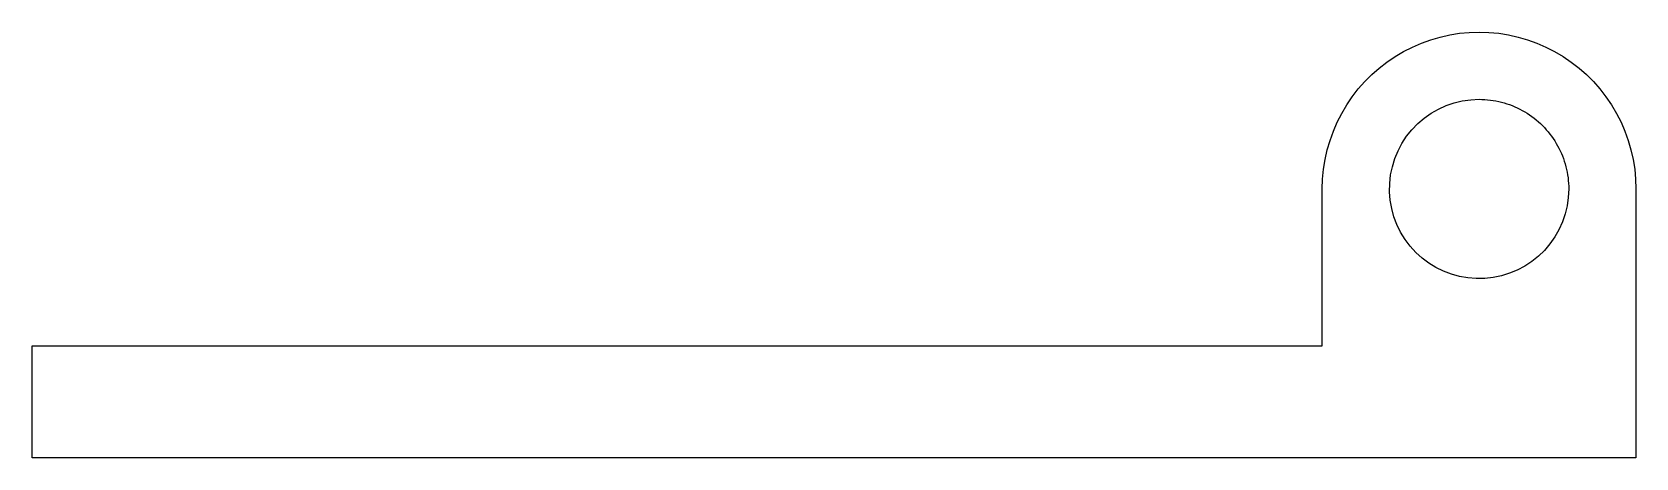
# Model space of a CAD drawing. Header units: metres. Extents: x -48.3 to 23.3, y 0 to 19.
import ezdxf

# ---------------------------------------------------------------- set-up
doc = ezdxf.new("R2010")
doc.units = ezdxf.units.M

msp = doc.modelspace()

# ---------------------------------------------------------------- linework, layer by layer
for points in [[(9.3, 12), (9.314, 12.44), (9.355, 12.877), (9.424, 13.312), (9.52, 13.741), (9.643, 14.163), (9.792, 14.577), (9.966, 14.98), (10.166, 15.372), (10.39, 15.751), (10.637, 16.114), (10.906, 16.462), (11.197, 16.792), (11.508, 17.103), (11.838, 17.394), (12.186, 17.663), (12.549, 17.91), (12.928, 18.134), (13.32, 18.334), (13.723, 18.508), (14.137, 18.657), (14.559, 18.78), (14.988, 18.876), (15.423, 18.945), (15.86, 18.986), (16.3, 19), (16.74, 18.986), (17.177, 18.945), (17.612, 18.876), (18.041, 18.78), (18.463, 18.657), (18.877, 18.508), (19.28, 18.334), (19.672, 18.134), (20.051, 17.91), (20.414, 17.663), (20.762, 17.394), (21.092, 17.103), (21.403, 16.792), (21.694, 16.462), (21.963, 16.114), (22.21, 15.751), (22.434, 15.372), (22.634, 14.98), (22.808, 14.577), (22.957, 14.163), (23.08, 13.741), (23.176, 13.312), (23.245, 12.877), (23.286, 12.44), (23.3, 12)], [(20.3, 12), (20.282, 11.624), (20.229, 11.25), (20.141, 10.884), (20.019, 10.528), (19.864, 10.184), (19.677, 9.857), (19.461, 9.548), (19.216, 9.262), (18.945, 9), (18.651, 8.764), (18.336, 8.557), (18.003, 8.381), (17.655, 8.236), (17.295, 8.126), (16.926, 8.049), (16.551, 8.008), (16.174, 8.002), (15.799, 8.032), (15.427, 8.096), (15.064, 8.196), (14.711, 8.329), (14.373, 8.495), (14.052, 8.692), (13.75, 8.918), (13.472, 9.172), (13.218, 9.45), (12.992, 9.752), (12.795, 10.073), (12.629, 10.411), (12.496, 10.764), (12.396, 11.127), (12.332, 11.499), (12.302, 11.874), (12.308, 12.251), (12.349, 12.626), (12.426, 12.995), (12.536, 13.355), (12.681, 13.703), (12.857, 14.036), (13.064, 14.351), (13.3, 14.645), (13.562, 14.916), (13.848, 15.161), (14.157, 15.377), (14.484, 15.564), (14.828, 15.719), (15.184, 15.841), (15.55, 15.929), (15.924, 15.982), (16.3, 16)], [(16.3, 16), (16.426, 15.998), (16.551, 15.992), (16.676, 15.982), (16.801, 15.968), (16.926, 15.951), (17.05, 15.929), (17.173, 15.904), (17.295, 15.874), (17.416, 15.841), (17.536, 15.804), (17.655, 15.764), (17.772, 15.719), (17.889, 15.671), (18.003, 15.619), (18.116, 15.564), (18.227, 15.505), (18.336, 15.443), (18.443, 15.377), (18.548, 15.308), (18.651, 15.236), (18.752, 15.161), (18.85, 15.082), (18.945, 15), (19.038, 14.916), (19.128, 14.828), (19.216, 14.738), (19.3, 14.645), (19.382, 14.55), (19.461, 14.452), (19.536, 14.351), (19.608, 14.248), (19.677, 14.143), (19.743, 14.036), (19.805, 13.927), (19.864, 13.816), (19.919, 13.703), (19.971, 13.589), (20.019, 13.472), (20.064, 13.355), (20.104, 13.236), (20.141, 13.116), (20.174, 12.995), (20.204, 12.873), (20.229, 12.75), (20.251, 12.626), (20.268, 12.501), (20.282, 12.376), (20.292, 12.251), (20.298, 12.126), (20.3, 12)], [(9.3, 5), (9.3, 5.14), (9.3, 5.28), (9.3, 5.42), (9.3, 5.56), (9.3, 5.7), (9.3, 5.84), (9.3, 5.98), (9.3, 6.12), (9.3, 6.26), (9.3, 6.4), (9.3, 6.54), (9.3, 6.68), (9.3, 6.82), (9.3, 6.96), (9.3, 7.1), (9.3, 7.24), (9.3, 7.38), (9.3, 7.52), (9.3, 7.66), (9.3, 7.8), (9.3, 7.94), (9.3, 8.08), (9.3, 8.22), (9.3, 8.36), (9.3, 8.5), (9.3, 8.64), (9.3, 8.78), (9.3, 8.92), (9.3, 9.06), (9.3, 9.2), (9.3, 9.34), (9.3, 9.48), (9.3, 9.62), (9.3, 9.76), (9.3, 9.9), (9.3, 10.04), (9.3, 10.18), (9.3, 10.32), (9.3, 10.46), (9.3, 10.6), (9.3, 10.74), (9.3, 10.88), (9.3, 11.02), (9.3, 11.16), (9.3, 11.3), (9.3, 11.44), (9.3, 11.58), (9.3, 11.72), (9.3, 11.86), (9.3, 12)], [(9.3, 5), (9.3, 5.14), (9.3, 5.28), (9.3, 5.42), (9.3, 5.56), (9.3, 5.7), (9.3, 5.84), (9.3, 5.98), (9.3, 6.12), (9.3, 6.26), (9.3, 6.4), (9.3, 6.54), (9.3, 6.68), (9.3, 6.82), (9.3, 6.96), (9.3, 7.1), (9.3, 7.24), (9.3, 7.38), (9.3, 7.52), (9.3, 7.66), (9.3, 7.8), (9.3, 7.94), (9.3, 8.08), (9.3, 8.22), (9.3, 8.36), (9.3, 8.5), (9.3, 8.64), (9.3, 8.78), (9.3, 8.92), (9.3, 9.06), (9.3, 9.2), (9.3, 9.34), (9.3, 9.48), (9.3, 9.62), (9.3, 9.76), (9.3, 9.9), (9.3, 10.04), (9.3, 10.18), (9.3, 10.32), (9.3, 10.46), (9.3, 10.6), (9.3, 10.74), (9.3, 10.88), (9.3, 11.02), (9.3, 11.16), (9.3, 11.3), (9.3, 11.44), (9.3, 11.58), (9.3, 11.72), (9.3, 11.86), (9.3, 12)], [(23.3, 12), (23.3, 11.76), (23.3, 11.52), (23.3, 11.28), (23.3, 11.04), (23.3, 10.8), (23.3, 10.56), (23.3, 10.32), (23.3, 10.08), (23.3, 9.84), (23.3, 9.6), (23.3, 9.36), (23.3, 9.12), (23.3, 8.88), (23.3, 8.64), (23.3, 8.4), (23.3, 8.16), (23.3, 7.92), (23.3, 7.68), (23.3, 7.44), (23.3, 7.2), (23.3, 6.96), (23.3, 6.72), (23.3, 6.48), (23.3, 6.24), (23.3, 6), (23.3, 5.76), (23.3, 5.52), (23.3, 5.28), (23.3, 5.04), (23.3, 4.8), (23.3, 4.56), (23.3, 4.32), (23.3, 4.08), (23.3, 3.84), (23.3, 3.6), (23.3, 3.36), (23.3, 3.12), (23.3, 2.88), (23.3, 2.64), (23.3, 2.4), (23.3, 2.16), (23.3, 1.92), (23.3, 1.68), (23.3, 1.44), (23.3, 1.2), (23.3, 0.96), (23.3, 0.72), (23.3, 0.48), (23.3, 0.24), (23.3, 0)], [(-48.3, 0), (-48.3, 0.1), (-48.3, 0.2), (-48.3, 0.3), (-48.3, 0.4), (-48.3, 0.5), (-48.3, 0.6), (-48.3, 0.7), (-48.3, 0.8), (-48.3, 0.9), (-48.3, 1), (-48.3, 1.1), (-48.3, 1.2), (-48.3, 1.3), (-48.3, 1.4), (-48.3, 1.5), (-48.3, 1.6), (-48.3, 1.7), (-48.3, 1.8), (-48.3, 1.9), (-48.3, 2), (-48.3, 2.1), (-48.3, 2.2), (-48.3, 2.3), (-48.3, 2.4), (-48.3, 2.5), (-48.3, 2.6), (-48.3, 2.7), (-48.3, 2.8), (-48.3, 2.9), (-48.3, 3), (-48.3, 3.1), (-48.3, 3.2), (-48.3, 3.3), (-48.3, 3.4), (-48.3, 3.5), (-48.3, 3.6), (-48.3, 3.7), (-48.3, 3.8), (-48.3, 3.9), (-48.3, 4), (-48.3, 4.1), (-48.3, 4.2), (-48.3, 4.3), (-48.3, 4.4), (-48.3, 4.5), (-48.3, 4.6), (-48.3, 4.7), (-48.3, 4.8), (-48.3, 4.9), (-48.3, 5)], [(-48.3, 5), (-47.148, 5), (-45.996, 5), (-44.844, 5), (-43.692, 5), (-42.54, 5), (-41.388, 5), (-40.236, 5), (-39.084, 5), (-37.932, 5), (-36.78, 5), (-35.628, 5), (-34.476, 5), (-33.324, 5), (-32.172, 5), (-31.02, 5), (-29.868, 5), (-28.716, 5), (-27.564, 5), (-26.412, 5), (-25.26, 5), (-24.108, 5), (-22.956, 5), (-21.804, 5), (-20.652, 5), (-19.5, 5), (-18.348, 5), (-17.196, 5), (-16.044, 5), (-14.892, 5), (-13.74, 5), (-12.588, 5), (-11.436, 5), (-10.284, 5), (-9.132, 5), (-7.98, 5), (-6.828, 5), (-5.676, 5), (-4.524, 5), (-3.372, 5), (-2.22, 5), (-1.068, 5), (0.084, 5), (1.236, 5), (2.388, 5), (3.54, 5), (4.692, 5), (5.844, 5), (6.996, 5), (8.148, 5), (9.3, 5)], [(-20, 5), (-19.414, 5), (-18.828, 5), (-18.242, 5), (-17.656, 5), (-17.07, 5), (-16.484, 5), (-15.898, 5), (-15.312, 5), (-14.726, 5), (-14.14, 5), (-13.554, 5), (-12.968, 5), (-12.382, 5), (-11.796, 5), (-11.21, 5), (-10.624, 5), (-10.038, 5), (-9.452, 5), (-8.866, 5), (-8.28, 5), (-7.694, 5), (-7.108, 5), (-6.522, 5), (-5.936, 5), (-5.35, 5), (-4.764, 5), (-4.178, 5), (-3.592, 5), (-3.006, 5), (-2.42, 5), (-1.834, 5), (-1.248, 5), (-0.662, 5), (-0.076, 5), (0.51, 5), (1.096, 5), (1.682, 5), (2.268, 5), (2.854, 5), (3.44, 5), (4.026, 5), (4.612, 5), (5.198, 5), (5.784, 5), (6.37, 5), (6.956, 5), (7.542, 5), (8.128, 5), (8.714, 5), (9.3, 5)], [(23.3, 0), (21.868, 0), (20.436, 0), (19.004, 0), (17.572, 0), (16.14, 0), (14.708, 0), (13.276, 0), (11.844, 0), (10.412, 0), (8.98, 0), (7.548, 0), (6.116, 0), (4.684, 0), (3.252, 0), (1.82, 0), (0.388, 0), (-1.044, 0), (-2.476, 0), (-3.908, 0), (-5.34, 0), (-6.772, 0), (-8.204, 0), (-9.636, 0), (-11.068, 0), (-12.5, 0), (-13.932, 0), (-15.364, 0), (-16.796, 0), (-18.228, 0), (-19.66, 0), (-21.092, 0), (-22.524, 0), (-23.956, 0), (-25.388, 0), (-26.82, 0), (-28.252, 0), (-29.684, 0), (-31.116, 0), (-32.548, 0), (-33.98, 0), (-35.412, 0), (-36.844, 0), (-38.276, 0), (-39.708, 0), (-41.14, 0), (-42.572, 0), (-44.004, 0), (-45.436, 0), (-46.868, 0), (-48.3, 0)]]:
    msp.add_lwpolyline(points)

doc.saveas('drawing.dxf')
